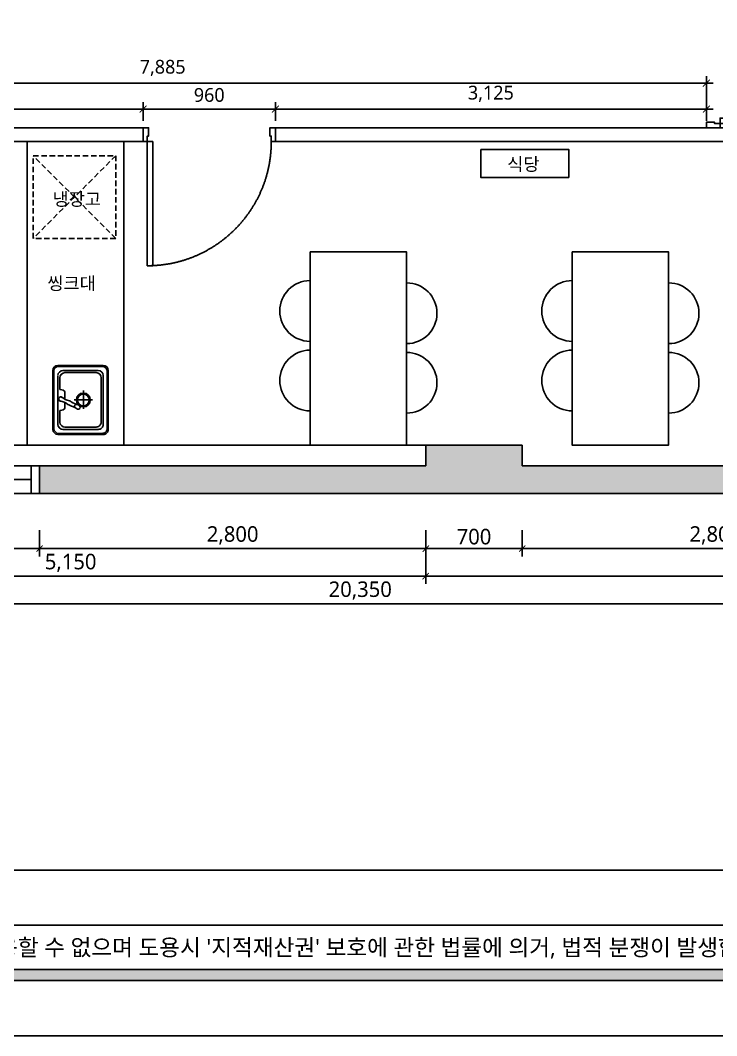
# Model space of a CAD drawing. Header units: metres. Extents: x 11578468 to 47831421, y -58341524 to -14256839.
# Drawn here: x 23953888 to 23958938, y -29149683 to -29142324 of the extents above; entities that cross this region are included whole.
import ezdxf
from ezdxf.enums import TextEntityAlignment as Align

# ---------------------------------------------------------------- set-up
doc = ezdxf.new("R2010")
doc.units = ezdxf.units.M
doc.header["$LTSCALE"] = 50
doc.header["$MEASUREMENT"] = 0
doc.linetypes.add('CENTER2', pattern=[28.575, 19.05, -3.175, 3.175, -3.175])
doc.linetypes.add('DH-HID2', pattern=[1.2, 0.8, -0.4])
doc.layers.get('0').update_dxf_attribs({"linetype": 'CONTINUOUS'})
doc.layers.get('DEFPOINTS').update_dxf_attribs({"linetype": 'CONTINUOUS'})
for name, color, linetype in [('0-ELC TEXT', 7, 'CONTINUOUS'), ('04_FUR', 6, 'CONTINUOUS'), ('3.기호.계단선', 30, 'CONTINUOUS'), ('CO-FURB-DN', 9, 'CONTINUOUS'), ('FORM(YOURNAME)-1', 1, 'CONTINUOUS'), ('FORM(YOURNAME)-11', 1, 'CONTINUOUS'), ('FU-FURM', 251, 'DH-HID2'), ('S-DIM', 7, 'CONTINUOUS'), ('wall', 3, 'CONTINUOUS'), ('WIN', 4, 'CONTINUOUS'), ('家具', 251, 'CONTINUOUS')]:
    doc.layers.add(name, color=color, linetype=linetype)
doc.layers.add('DIM', color=7, linetype='CONTINUOUS', lineweight=15)
doc.layers.add('ha', color=8, linetype='CONTINUOUS', lineweight=5)
doc.styles.add('HY 울릉도 L', font='malgun.ttf')
doc.styles.add('N 맑은고딕', font='malgun.ttf')
doc.styles.add('YOURNAME', font='malgun.ttf')
doc.styles.add('맑은 고딕', font='malgun.ttf')
doc.dimstyles.new('JJ IN 45', dxfattribs={"dimscale": 45, "dimtxt": 2.5, "dimasz": 1, "dimexe": 1.25, "dimexo": 1.5, "dimtad": 1, "dimdec": 6, "dimlunit": 6, "dimtxsty": 'N 맑은고딕', "dimblk": 'ARCHTICK', "dimcen": 2.5, "dimclrd": 256, "dimclre": 256, "dimclrt": 256, "dimadec": 0, "dimazin": 0, "dimtfac": 1, "dimtdec": 6, "dimtix": 1, "dimtmove": 0, "dimatfit": 3, "dimldrblk": 'ARCHTICK', "dimfxl": 1, "dimarcsym": 0})
doc.dimstyles.new('사본 50', dxfattribs={"dimscale": 50, "dimtxt": 2, "dimasz": 1, "dimexe": 1, "dimexo": 1, "dimgap": 1, "dimtad": 1, "dimdec": 0, "dimrnd": 0.05, "dimdsep": 46, "dimlunit": 6, "dimtxsty": 'HY 울릉도 L', "dimblk": 'ARCHTICK', "dimcen": 2.5, "dimdle": 1, "dimclrd": 133, "dimclre": 133, "dimclrt": 30, "dimadec": 0, "dimazin": 0, "dimtfac": 1, "dimtdec": 0, "dimtix": 1, "dimtmove": 2, "dimatfit": 3, "dimldrblk": 'ARCHTICK', "dimfxl": 1, "dimlwd": -1, "dimlwe": -1, "dimarcsym": 0})

# ---------------------------------------------------------------- blocks, each defined once
blk = doc.blocks.new('FORM-ELEVATION')
at = {"layer": 'FORM(YOURNAME)-11'}
h = blk.add_hatch(color=256, dxfattribs=at)
h.dxf.hatch_style = 1
h.paths.add_polyline_path([(-10309, 35708), (71691, 35708), (71691, 35508), (-10309, 35508)])
h.paths.add_polyline_path([(-10309, -21492), (71691, -21492), (71691, -21692), (-10309, -21692)])
at = {"layer": 'DEFPOINTS', "color": 158}
blk.add_line((62481, -20692), (-10309, -20692), dxfattribs=at)
blk.add_lwpolyline([(-10309, -21692), (71691, -21692), (71691, 35708), (-10309, 35708)], close=True, dxfattribs=at)
at = {"layer": 'DEFPOINTS'}
blk.add_lwpolyline([(-8309, 33708), (61071, 33708), (61071, -19692), (-8309, -19692)], close=True, dxfattribs=at)
at = {"layer": 'FORM(YOURNAME)-11', "color": 250}
blk.add_lwpolyline([(-11309, -22692), (72691, -22692), (72691, 36708), (-11309, 36708)], close=True, dxfattribs=at)
at = {"layer": 'FORM(YOURNAME)-11'}
blk.add_lwpolyline([(-10309, -21492), (71691, -21492), (71691, -21692), (-10309, -21692)], close=True, dxfattribs=at)
at = {"layer": 'FORM(YOURNAME)-11', "color": 1, "style": 'YOURNAME'}
blk.add_text("- 본 도서는 어떠한 경우에도 무단으로 도용할 수 없으며 도용시 '지적재산권' 보호에 관한 법률에 의거, 법적 분쟁이 발생합니다.  또한 본 도서에 관한 모든 저작권은 당사에 있습니다. -", height=300, dxfattribs=at).set_placement((28146, -21092), align=Align.MIDDLE_CENTER)
at = {"layer": 'FORM(YOURNAME)-11', "color": 3, "style": 'YOURNAME'}
for tag, height, p in [('1', 451, (71041, -1219)), ('2', 451, (71041, -1863)), ('3', 451, (71041, -3150)), ('4', 451, (71041, -5081)), ('5', 515, (71041, -7398)), ('6', 515, (71041, -9650)), ('7', 515, (71041, -11903)), ('8', 515, (71041, -14155)), ('9', 515, (71041, -16408)), ('10', 515, (66791, -18596)), ('11', 515, (71041, -18660)), ('12', 515, (66791, -20848)), ('13', 515, (71041, -20848))]:
    blk.add_attdef(tag, text='', height=height, dxfattribs=at).set_placement(p, align=Align.MIDDLE_RIGHT)
blk = doc.blocks.new('*U1959')
at = {"layer": 'WIN', "linetype": 'Continuous'}
blk.add_line((60, 100), (1090, 100), dxfattribs=at)
for points in [[(0, 0), (1150, 0), (1150, 200), (0, 200)], [(0, 0), (60, 0), (60, 200), (0, 200)], [(1150, 0), (1090, 0), (1090, 200), (1150, 200)]]:
    blk.add_lwpolyline(points, close=True, dxfattribs=at)
blk = doc.blocks.new('_ArchTick')
at = {"color": 0, "linetype": 'ByBlock', "const_width": 0.15}
blk.add_lwpolyline([(-0.5, -0.5), (0.5, 0.5)], dxfattribs=at)
blk = doc.blocks.new('*D372')
at = {"layer": 'DEFPOINTS', "color": 0, "transparency": 16777216}
for p in [(23732052, -29144857), (23733202, -29144857), (23733202, -29145057)]:
    blk.add_point(p, dxfattribs=at)
at = {"layer": 'DIM', "lineweight": -2, "transparency": 16777216}
for p, q in [((23732052, -29144924.5), (23732052, -29145113.2)), ((23733202, -29144924.5), (23733202, -29145113.2)), ((23732052, -29145057), (23733202, -29145057))]:
    blk.add_line(p, q, dxfattribs=at)
at = {"layer": 'DIM', "lineweight": -2, "transparency": 16777216, "xscale": 45, "yscale": 45, "zscale": 45, "rotation": 180}
blk.add_blockref('_ArchTick', (23732052, -29145057), dxfattribs=at)
at = {"layer": 'DIM', "lineweight": -2, "transparency": 16777216, "xscale": 45, "yscale": 45, "zscale": 45}
blk.add_blockref('_ArchTick', (23733202, -29145057), dxfattribs=at)
at = {"layer": 'DIM', "transparency": 16777216, "insert": (23732627, -29144961), "char_height": 112.5, "attachment_point": 5, "style": 'N 맑은고딕'}
blk.add_mtext('1,150', dxfattribs=at)
blk = doc.blocks.new('*D373')
at = {"layer": 'DEFPOINTS', "color": 0, "transparency": 16777216}
for p in [(23733202, -29144857), (23736002, -29144857), (23736002, -29145057)]:
    blk.add_point(p, dxfattribs=at)
at = {"layer": 'DIM', "lineweight": -2, "transparency": 16777216}
for p, q in [((23733202, -29144924.5), (23733202, -29145113.2)), ((23736002, -29144924.5), (23736002, -29145113.2)), ((23733202, -29145057), (23736002, -29145057))]:
    blk.add_line(p, q, dxfattribs=at)
at = {"layer": 'DIM', "lineweight": -2, "transparency": 16777216, "xscale": 45, "yscale": 45, "zscale": 45, "rotation": 180}
blk.add_blockref('_ArchTick', (23733202, -29145057), dxfattribs=at)
at = {"layer": 'DIM', "lineweight": -2, "transparency": 16777216, "xscale": 45, "yscale": 45, "zscale": 45}
blk.add_blockref('_ArchTick', (23736002, -29145057), dxfattribs=at)
at = {"layer": 'DIM', "transparency": 16777216, "insert": (23734602, -29144961.3), "char_height": 112.5, "attachment_point": 5, "style": 'N 맑은고딕'}
blk.add_mtext('2,800', dxfattribs=at)
blk = doc.blocks.new('*D374')
at = {"layer": 'DEFPOINTS', "color": 0, "transparency": 16777216}
for p in [(23736002, -29144857), (23736702, -29144857), (23736702, -29145057)]:
    blk.add_point(p, dxfattribs=at)
at = {"layer": 'DIM', "lineweight": -2, "transparency": 16777216}
for p, q in [((23736002, -29144924.5), (23736002, -29145113.2)), ((23736702, -29144924.5), (23736702, -29145113.2)), ((23736002, -29145057), (23736702, -29145057))]:
    blk.add_line(p, q, dxfattribs=at)
at = {"layer": 'DIM', "lineweight": -2, "transparency": 16777216, "xscale": 45, "yscale": 45, "zscale": 45, "rotation": 180}
blk.add_blockref('_ArchTick', (23736002, -29145057), dxfattribs=at)
at = {"layer": 'DIM', "lineweight": -2, "transparency": 16777216, "xscale": 45, "yscale": 45, "zscale": 45}
blk.add_blockref('_ArchTick', (23736702, -29145057), dxfattribs=at)
at = {"layer": 'DIM', "transparency": 16777216, "insert": (23736352, -29144970.8), "char_height": 112.5, "attachment_point": 5, "style": 'N 맑은고딕'}
blk.add_mtext('700', dxfattribs=at)
blk = doc.blocks.new('*D375')
at = {"layer": 'DEFPOINTS', "color": 0, "transparency": 16777216}
for p in [(23736702, -29144857), (23739502, -29144857), (23739502, -29145057)]:
    blk.add_point(p, dxfattribs=at)
at = {"layer": 'DIM', "lineweight": -2, "transparency": 16777216}
for p, q in [((23736702, -29144924.5), (23736702, -29145113.2)), ((23739502, -29144924.5), (23739502, -29145113.2)), ((23736702, -29145057), (23739502, -29145057))]:
    blk.add_line(p, q, dxfattribs=at)
at = {"layer": 'DIM', "lineweight": -2, "transparency": 16777216, "xscale": 45, "yscale": 45, "zscale": 45, "rotation": 180}
blk.add_blockref('_ArchTick', (23736702, -29145057), dxfattribs=at)
at = {"layer": 'DIM', "lineweight": -2, "transparency": 16777216, "xscale": 45, "yscale": 45, "zscale": 45}
blk.add_blockref('_ArchTick', (23739502, -29145057), dxfattribs=at)
at = {"layer": 'DIM', "transparency": 16777216, "insert": (23738102, -29144961.3), "char_height": 112.5, "attachment_point": 5, "style": 'N 맑은고딕'}
blk.add_mtext('2,800', dxfattribs=at)
blk = doc.blocks.new('*D381')
at = {"layer": 'DEFPOINTS', "color": 0, "transparency": 16777216}
for p in [(23730852, -29144857), (23736002, -29144857), (23736002, -29145257)]:
    blk.add_point(p, dxfattribs=at)
at = {"layer": 'DIM', "lineweight": -2, "transparency": 16777216}
for p, q in [((23730852, -29144924.5), (23730852, -29145313.2)), ((23736002, -29144924.5), (23736002, -29145313.2)), ((23730852, -29145257), (23736002, -29145257))]:
    blk.add_line(p, q, dxfattribs=at)
at = {"layer": 'DIM', "lineweight": -2, "transparency": 16777216, "xscale": 45, "yscale": 45, "zscale": 45, "rotation": 180}
blk.add_blockref('_ArchTick', (23730852, -29145257), dxfattribs=at)
at = {"layer": 'DIM', "lineweight": -2, "transparency": 16777216, "xscale": 45, "yscale": 45, "zscale": 45}
blk.add_blockref('_ArchTick', (23736002, -29145257), dxfattribs=at)
at = {"layer": 'DIM', "transparency": 16777216, "insert": (23733427, -29145161), "char_height": 112.5, "attachment_point": 5, "style": 'N 맑은고딕'}
blk.add_mtext('5,150', dxfattribs=at)
blk = doc.blocks.new('*D382')
at = {"layer": 'DEFPOINTS', "color": 0, "transparency": 16777216}
for p in [(23736002, -29144857), (23744002, -29144857), (23744002, -29145257)]:
    blk.add_point(p, dxfattribs=at)
at = {"layer": 'DIM', "lineweight": -2, "transparency": 16777216}
for p, q in [((23736002, -29144924.5), (23736002, -29145313.2)), ((23744002, -29144924.5), (23744002, -29145313.2)), ((23736002, -29145257), (23744002, -29145257))]:
    blk.add_line(p, q, dxfattribs=at)
at = {"layer": 'DIM', "lineweight": -2, "transparency": 16777216, "xscale": 45, "yscale": 45, "zscale": 45, "rotation": 180}
blk.add_blockref('_ArchTick', (23736002, -29145257), dxfattribs=at)
at = {"layer": 'DIM', "lineweight": -2, "transparency": 16777216, "xscale": 45, "yscale": 45, "zscale": 45}
blk.add_blockref('_ArchTick', (23744002, -29145257), dxfattribs=at)
at = {"layer": 'DIM', "transparency": 16777216, "insert": (23740002, -29145161.3), "char_height": 112.5, "attachment_point": 5, "style": 'N 맑은고딕'}
blk.add_mtext('8,000', dxfattribs=at)
blk = doc.blocks.new('*D384')
at = {"layer": 'DEFPOINTS', "color": 0, "transparency": 16777216}
for p in [(23725352, -29144857), (23745702, -29144857), (23745702, -29145457)]:
    blk.add_point(p, dxfattribs=at)
at = {"layer": 'DIM', "lineweight": -2, "transparency": 16777216}
for p, q in [((23725352, -29144924.5), (23725352, -29145513.2)), ((23745702, -29144924.5), (23745702, -29145513.2)), ((23725352, -29145457), (23745702, -29145457))]:
    blk.add_line(p, q, dxfattribs=at)
at = {"layer": 'DIM', "lineweight": -2, "transparency": 16777216, "xscale": 45, "yscale": 45, "zscale": 45, "rotation": 180}
blk.add_blockref('_ArchTick', (23725352, -29145457), dxfattribs=at)
at = {"layer": 'DIM', "lineweight": -2, "transparency": 16777216, "xscale": 45, "yscale": 45, "zscale": 45}
blk.add_blockref('_ArchTick', (23745702, -29145457), dxfattribs=at)
at = {"layer": 'DIM', "transparency": 16777216, "insert": (23735527, -29145361.3), "char_height": 112.5, "attachment_point": 5, "style": 'N 맑은고딕'}
blk.add_mtext('20,350', dxfattribs=at)
blk = doc.blocks.new('*U1345')
at = {"layer": 'WIN', "linetype": 'Continuous', "transparency": 33554687}
for points in [[(30, 1100), (30, 200), (70, 200), (70, 1100)], [(0, 200), (0, 100), (40, 100), (40, 160), (30, 160), (30, 200)], [(960, 200), (960, 100), (920, 100), (920, 160), (930, 160), (930, 200)]]:
    blk.add_lwpolyline(points, close=True, dxfattribs=at)
at = {"layer": 'WIN', "linetype": 'CENTER2', "ltscale": 20, "transparency": 33554687}
blk.add_arc((30, 200), 900, 0, 90, dxfattribs=at)
blk = doc.blocks.new('FB-021')
at = {"layer": 'CO-FURB-DN', "color": 8}
for p, q in [((-191.9, 399.9), (191.9, 399.9)), ((-224.8, 71.3), (-224.8, 367.1)), ((-191.9, 334.2), (-191.9, 104.2)), ((-154.4, 367.1), (159, 367.1)), ((191.9, 334.2), (191.9, 104.2)), ((224.8, 367.1), (224.8, 71.3)), ((159, 71.3), (-159, 71.3)), ((191.9, 38.5), (-191.9, 38.5))]:
    blk.add_line(p, q, dxfattribs=at)
at = {"layer": 'CO-FURB-DN', "color": 251}
for p, q in [((-218.2, 77.9), (-218.2, 367.1)), ((-191.9, 393.4), (185.3, 393.4)), ((-69, 353.9), (-145.9, 353.9)), ((-69, 353.9), (-65.7, 340.8)), ((69, 353.9), (65.7, 340.8)), ((69, 353.9), (145.9, 353.9)), ((218.2, 360.5), (218.2, 77.9)), ((-178.2, 321.4), (-178.2, 117.7)), ((-4.6, 321.1), (-46.6, 321.1)), ((46, 321.1), (17.8, 321.1)), ((176.9, 321.4), (176.9, 117.7)), ((-60.8, 200.6), (58.4, 200.6)), ((-1.2, 260.3), (-1.2, 141)), ((145.9, 84.5), (-145.3, 84.5)), ((185.3, 45.1), (-185.3, 45.1))]:
    blk.add_line(p, q, dxfattribs=at)
for radius in [45.4, 38.8]:
    blk.add_circle((0.1, 201.3), radius, dxfattribs=at)
at = {"layer": 'CO-FURB-DN', "color": 8}
for centre, radius, start, end in [((-191.9, 367.1), 32.9, 90, 180), ((191.9, 367.1), 32.9, 0, 90), ((-159, 334.2), 32.9, 90, 180), ((-6, 348.4), 13.8, 359.24513, 229.30547), ((-119.1, 263.4), 128.1, 13.13942, 38.58818), ((132.5, 377.7), 128.1, 190.55529, 216.41371), ((159, 334.2), 32.9, 0, 90), ((39.3, 300.3), 34.6, 193.13942, 216.32134), ((-91.8, 204), 128.1, 14.79799, 36.32134), ((1.6, 281.1), 34.6, 16.55093, 36.41371), ((213.9, 344.2), 186.9, 196.55093, 214.00557), ((41.3, 245.1), 13.8, 58.14565, 163.3853), ((45.8, 235.4), 13.8, 174.46116, 18.12318), ((-191.9, 71.3), 32.9, 180, 270), ((-159, 104.2), 32.9, 180, 270), ((159, 104.2), 32.9, 270, 0), ((191.9, 71.3), 32.9, 270, 0)]:
    blk.add_arc(centre, radius, start, end, dxfattribs=at)
at = {"layer": 'CO-FURB-DN', "color": 251}
for centre, radius, start, end in [((-191.9, 367.1), 26.3, 90, 180), ((-145.3, 321.1), 32.9, 90, 180), ((-46, 340.8), 19.7, 180, 270), ((46, 340.8), 19.7, 270, 0), ((144, 321.1), 32.9, 0, 90), ((185.3, 360.5), 32.9, 0, 90), ((-185.3, 77.9), 32.9, 180, 270), ((-144.7, 118), 33.5, 180.4305, 268.96063), ((144, 117.7), 32.9, 270, 0), ((185.3, 77.9), 32.9, 270, 0)]:
    blk.add_arc(centre, radius, start, end, dxfattribs=at)
blk = doc.blocks.new('*D1424')
at = {"layer": 'DEFPOINTS', "color": 0, "ltscale": 10, "transparency": 16777216}
for p in [(23954778.4, -29142967.5), (23952538.4, -29143103), (23954778.4, -29143103)]:
    blk.add_point(p, dxfattribs=at)
at = {"layer": 'S-DIM', "color": 133, "ltscale": 10, "transparency": 16777216}
for p, q in [((23952538.4, -29143053), (23952538.4, -29142917.5)), ((23954778.4, -29143053), (23954778.4, -29142917.5)), ((23952488.4, -29142967.5), (23954828.4, -29142967.5))]:
    blk.add_line(p, q, dxfattribs=at)
at = {"layer": 'S-DIM', "color": 133, "ltscale": 10, "transparency": 16777216, "xscale": 50, "yscale": 50, "zscale": 50, "rotation": 180}
blk.add_blockref('_ArchTick', (23952538.4, -29142967.5), dxfattribs=at)
at = {"layer": 'S-DIM', "color": 133, "ltscale": 10, "transparency": 16777216, "xscale": 50, "yscale": 50, "zscale": 50}
blk.add_blockref('_ArchTick', (23954778.4, -29142967.5), dxfattribs=at)
at = {"layer": 'S-DIM', "color": 30, "ltscale": 10, "transparency": 16777216, "insert": (23953658.4, -29142857.4), "char_height": 100, "attachment_point": 5, "style": 'HY 울릉도 L'}
blk.add_mtext('2,240', dxfattribs=at)
blk = doc.blocks.new('*D1425')
at = {"layer": 'DEFPOINTS', "color": 0, "ltscale": 10, "transparency": 16777216}
for p in [(23955738.4, -29142967.5), (23954778.4, -29143103), (23955738.4, -29143103)]:
    blk.add_point(p, dxfattribs=at)
at = {"layer": 'S-DIM', "color": 133, "ltscale": 10, "transparency": 16777216}
for p, q in [((23954778.4, -29143053), (23954778.4, -29142917.5)), ((23955738.4, -29143053), (23955738.4, -29142917.5)), ((23954728.4, -29142967.5), (23955788.4, -29142967.5))]:
    blk.add_line(p, q, dxfattribs=at)
at = {"layer": 'S-DIM', "color": 133, "ltscale": 10, "transparency": 16777216, "xscale": 50, "yscale": 50, "zscale": 50, "rotation": 180}
blk.add_blockref('_ArchTick', (23954778.4, -29142967.5), dxfattribs=at)
at = {"layer": 'S-DIM', "color": 133, "ltscale": 10, "transparency": 16777216, "xscale": 50, "yscale": 50, "zscale": 50}
blk.add_blockref('_ArchTick', (23955738.4, -29142967.5), dxfattribs=at)
at = {"layer": 'S-DIM', "color": 30, "ltscale": 10, "transparency": 16777216, "insert": (23955258.4, -29142865.8), "char_height": 100, "attachment_point": 5, "style": 'HY 울릉도 L'}
blk.add_mtext('960', dxfattribs=at)
blk = doc.blocks.new('*D1426')
at = {"layer": 'DEFPOINTS', "color": 0, "ltscale": 10, "transparency": 16777216}
for p in [(23958863.2, -29142967.5), (23955738.4, -29143103), (23958863.2, -29143103)]:
    blk.add_point(p, dxfattribs=at)
at = {"layer": 'S-DIM', "color": 133, "ltscale": 10, "transparency": 16777216}
for p, q in [((23955738.4, -29143053), (23955738.4, -29142917.5)), ((23958863.2, -29143053), (23958863.2, -29142917.5)), ((23955688.4, -29142967.5), (23958913.2, -29142967.5))]:
    blk.add_line(p, q, dxfattribs=at)
at = {"layer": 'S-DIM', "color": 133, "ltscale": 10, "transparency": 16777216, "xscale": 50, "yscale": 50, "zscale": 50, "rotation": 180}
blk.add_blockref('_ArchTick', (23955738.4, -29142967.5), dxfattribs=at)
at = {"layer": 'S-DIM', "color": 133, "ltscale": 10, "transparency": 16777216, "xscale": 50, "yscale": 50, "zscale": 50}
blk.add_blockref('_ArchTick', (23958863.2, -29142967.5), dxfattribs=at)
at = {"layer": 'S-DIM', "color": 30, "ltscale": 10, "transparency": 16777216, "insert": (23957300.8, -29142857.2), "char_height": 100, "attachment_point": 5, "style": 'HY 울릉도 L'}
blk.add_mtext('3,125', dxfattribs=at)
blk = doc.blocks.new('*D1427')
at = {"layer": 'DEFPOINTS', "color": 0, "ltscale": 10, "transparency": 16777216}
for p in [(23958863.2, -29142780), (23950978.4, -29143103), (23958863.2, -29143103)]:
    blk.add_point(p, dxfattribs=at)
at = {"layer": 'S-DIM', "color": 133, "ltscale": 10, "transparency": 16777216}
for p, q in [((23950978.4, -29143053), (23950978.4, -29142730)), ((23958863.2, -29143053), (23958863.2, -29142730)), ((23950928.4, -29142780), (23958913.2, -29142780))]:
    blk.add_line(p, q, dxfattribs=at)
at = {"layer": 'S-DIM', "color": 133, "ltscale": 10, "transparency": 16777216, "xscale": 50, "yscale": 50, "zscale": 50, "rotation": 180}
blk.add_blockref('_ArchTick', (23950978.4, -29142780), dxfattribs=at)
at = {"layer": 'S-DIM', "color": 133, "ltscale": 10, "transparency": 16777216, "xscale": 50, "yscale": 50, "zscale": 50}
blk.add_blockref('_ArchTick', (23958863.2, -29142780), dxfattribs=at)
at = {"layer": 'S-DIM', "color": 30, "ltscale": 10, "transparency": 16777216, "insert": (23954920.8, -29142669.9), "char_height": 100, "attachment_point": 5, "style": 'HY 울릉도 L'}
blk.add_mtext('7,885', dxfattribs=at)
blk = doc.blocks.new('sdagdgds')
at = {"layer": 'ha', "transparency": 33554687}
h = blk.add_hatch(color=256, dxfattribs=at)
h.dxf.hatch_style = 1
h.paths.add_polyline_path([(23725502, -29128457), (23728302, -29128457), (23728302, -29132607), (23728502, -29132607), (23728502, -29128257), (23728302, -29128257), (23725302, -29128257), (23725302, -29132557), (23725502, -29132557)])
h.paths.add_polyline_path([(23728502, -29133657), (23728302, -29133657), (23728302, -29133757), (23725502, -29133757), (23725502, -29133657), (23725302, -29133657), (23725302, -29133757), (23724848.0976572, -29133757), (23724752, -29133757), (23724752, -29136507), (23725152, -29136507), (23725152, -29137657), (23725352, -29137657), (23725352, -29137507), (23727752, -29137507), (23727952, -29137507), (23727952, -29137307), (23725352, -29137307), (23725352, -29136507), (23727052, -29136507), (23727052, -29136707), (23727252, -29136707), (23727252, -29136507), (23727252, -29135757), (23727252, -29135707), (23727052, -29135707), (23727052, -29135757), (23727052, -29136307), (23725352, -29136307), (23724952, -29136307), (23724952, -29133957), (23727052, -29133957), (23727052, -29134507), (23727252, -29134507), (23727252, -29133957), (23728502, -29133957)])
h.paths.add_polyline_path([(23727952, -29138607), (23727752, -29138607), (23727752, -29139637), (23725352, -29139637), (23725352, -29139457), (23725152, -29139457), (23725152, -29140057), (23725352, -29140057), (23725352, -29139837), (23727752, -29139837), (23727752, -29139907), (23727952, -29139907), (23727952, -29139837)])
h.paths.add_polyline_path([(23727952, -29141007), (23727752, -29141007), (23727752, -29142007), (23725352, -29142007), (23725352, -29141857), (23725152, -29141857), (23725152, -29144557), (23725652, -29144557), (23725652, -29144657), (23729552, -29144657), (23729552, -29144457), (23725852, -29144457), (23725852, -29144357), (23725352, -29144357), (23725352, -29142207), (23727952, -29142207)])
h.paths.add_polyline_path([(23731552, -29144307), (23730852, -29144307), (23730852, -29144457), (23730732, -29144457), (23730732, -29144657), (23732052, -29144657), (23732052, -29144457), (23731552, -29144457)])
h.paths.add_polyline_path([(23739502, -29144457), (23736702, -29144457), (23736702, -29144307), (23736002, -29144307), (23736002, -29144457), (23733202, -29144457), (23733202, -29144657), (23739502, -29144657)])
h.paths.add_polyline_path([(23745902, -29143307), (23745702, -29143307), (23745702, -29144457), (23744702, -29144457), (23744702, -29144307), (23744002, -29144307), (23744002, -29144457), (23743102, -29144457), (23743102, -29144657), (23745902, -29144657)])
h.paths.add_polyline_path([(23745902, -29133157), (23745702, -29133157), (23745702, -29139657), (23745902, -29139657)])
h.paths.add_polyline_path([(23745902, -29140857), (23745702, -29140857), (23745702, -29142157), (23745902, -29142157)])
h.paths.add_polyline_path([(23744602, -29136307), (23743902, -29136307), (23743902, -29136657), (23744602, -29136657)])
h.paths.add_polyline_path([(23736702, -29136307), (23736002, -29136307), (23736002, -29136657), (23736702, -29136657)])
h.paths.add_polyline_path([(23731602, -29136307), (23730902, -29136307), (23730902, -29136657), (23731602, -29136657)])
h.paths.add_polyline_path([(23745902, -29130707), (23745702, -29130707), (23745702, -29131957), (23745902, -29131957)])
h.paths.add_polyline_path([(23745902, -29128257), (23743802, -29128257), (23743802, -29128457), (23743802, -29128707), (23744502, -29128707), (23744502, -29128457), (23745702, -29128457), (23745702, -29129607), (23745902, -29129607)])
h.paths.add_polyline_path([(23731602, -29128457), (23731602, -29128257), (23730902, -29128257), (23730902, -29130107), (23731102, -29130107), (23731102, -29128707), (23731602, -29128707)])
h.paths.add_polyline_path([(23736702, -29128257), (23736002, -29128257), (23736002, -29128457), (23736002, -29128707), (23736702, -29128707), (23736702, -29128457)])
at = {"layer": 'wall'}
for p, q in [((23736002, -29144457), (23736002, -29144307)), ((23736002, -29144307), (23736702, -29144307)), ((23736702, -29144307), (23736702, -29144457)), ((23736002, -29144457), (23733202, -29144457)), ((23733202, -29144457), (23733202, -29144657)), ((23739502, -29144457), (23736702, -29144457)), ((23739502, -29144657), (23733202, -29144657))]:
    blk.add_line(p, q, dxfattribs=at)
at = {"layer": 'WIN', "linetype": 'Continuous'}
blk.add_blockref('*U1959', (23732052, -29144657), dxfattribs=at)
at = {"layer": 'DIM'}
for base, p1, p2, picture, middle in [((23745702, -29145457), (23725352, -29144857), (23745702, -29144857), '*D384', (23735527, -29145361.3138586991)), ((23736002, -29145257), (23730852, -29144857), (23736002, -29144857), '*D381', (23733427, -29145161.0081521794)), ((23733202, -29145057), (23732052, -29144857), (23733202, -29144857), '*D372', (23732627, -29144961.0081521794)), ((23736002, -29145057), (23733202, -29144857), (23736002, -29144857), '*D373', (23734602, -29144961.3138586991)), ((23736702, -29145057), (23736002, -29144857), (23736702, -29144857), '*D374', (23736352, -29144970.7525475509)), ((23744002, -29145257), (23736002, -29144857), (23744002, -29144857), '*D382', (23740002, -29145161.3138586991)), ((23739502, -29145057), (23736702, -29144857), (23739502, -29144857), '*D375', (23738102, -29144961.3138586991))]:
    dim = blk.add_linear_dim(base=base, p1=p1, p2=p2, dimstyle='JJ IN 45', dxfattribs=at)
    dim.commit()
    dim.dimension.update_dxf_attribs({"geometry": picture, "text_midpoint": middle})

msp = doc.modelspace()

# ---------------------------------------------------------------- linework, layer by layer
at = {"layer": '0-ELC TEXT'}
msp.add_lwpolyline([(23957227.2, -29143259.8), (23957865.8, -29143259.8), (23957865.8, -29143462.3), (23957227.2, -29143462.3)], close=True, dxfattribs=at)
at = {"layer": '04_FUR'}
msp.add_lwpolyline([(23953938.4, -29143203), (23954638.4, -29143203), (23954638.4, -29145403), (23953938.4, -29145403)], close=True, dxfattribs=at)
at = {"layer": 'FU-FURM'}
for p, q in [((23954581.1, -29143905.5), (23953981.1, -29143305.5)), ((23954581.1, -29143305.5), (23953981.1, -29143905.5))]:
    msp.add_line(p, q, dxfattribs=at)
msp.add_lwpolyline([(23953981.1, -29143305.5), (23954581.1, -29143305.5), (23954581.1, -29143905.5), (23953981.1, -29143905.5)], close=True, dxfattribs=at)
at = {"layer": 'wall', "ltscale": 10}
for p, q in [((23958863.2, -29143063), (23958863.2, -29143103)), ((23952498.4, -29143103), (23953938.4, -29143103)), ((23953938.4, -29143103), (23954778.4, -29143103)), ((23953938.4, -29143103), (23954818.4, -29143103)), ((23954778.4, -29143103), (23954778.4, -29143203)), ((23955698.4, -29143103), (23961589.8, -29143103)), ((23955738.4, -29143103), (23955738.4, -29143203)), ((23952468.4, -29143203), (23953938.4, -29143203)), ((23953938.4, -29143203), (23954548.4, -29143203)), ((23953938.4, -29143203), (23953938.4, -29145403)), ((23954638.4, -29143203), (23954848.4, -29143203)), ((23955708.4, -29143203), (23963928.4, -29143203)), ((23955978.4, -29145403), (23951678.4, -29145403)), ((23956828.4, -29145403), (23954778.4, -29145403)), ((23954378.4, -29145553), (23952378.4, -29145553)), ((23954378.4, -29145553), (23952378.4, -29145553)), ((23956828.4, -29145553), (23954378.4, -29145553)), ((23958528.4, -29145553), (23957528.4, -29145553)), ((23962678.4, -29145553), (23958528.4, -29145553))]:
    msp.add_line(p, q, dxfattribs=at)
msp.add_lwpolyline([(23961378.4, -29145553), (23957528.4, -29145553)], dxfattribs=at)
at = {"layer": '家具', "color": 251, "true_color": 0x636466}
for points in [[(23955989.8, -29144003), (23956689.8, -29144003), (23956689.8, -29145403), (23955989.8, -29145403)], [(23957889.8, -29144003), (23958589.8, -29144003), (23958589.8, -29145403), (23957889.8, -29145403)]]:
    msp.add_lwpolyline(points, close=True, dxfattribs=at)
for centre, start, end in [((23955989.8, -29144430.9), 90, 270), ((23956689.8, -29144447.4), 270, 90), ((23957889.8, -29144430.9), 90, 270), ((23958589.8, -29144447.4), 270, 90), ((23955989.8, -29144934.7), 90, 270), ((23956689.8, -29144951.2), 270, 90), ((23957889.8, -29144934.7), 90, 270), ((23958589.8, -29144951.2), 270, 90)]:
    msp.add_arc(centre, 220, start, end, dxfattribs=at)

# ---------------------------------------------------------------- block references
at = {"xscale": -1.111111111109494, "yscale": 1.111111111109494, "zscale": 1.111111111111111, "rotation": 89.99999999758289}
msp.add_blockref('FB-021', (23954569.1, -29145075.8), dxfattribs=at)
at = {"layer": '3.기호.계단선'}
msp.add_blockref('sdagdgds', (220826.4, -1096), dxfattribs=at)
at = {"layer": 'FORM(YOURNAME)-1', "xscale": 0.4, "yscale": 0.4, "zscale": 0.4}
msp.add_blockref('FORM-ELEVATION', (23945800.8, -29140606.3), dxfattribs=at)
at = {"layer": 'WIN', "linetype": 'Continuous', "xscale": -1}
for p, rotation in [((23958763.2, -29143103), 270), ((23954778.4, -29143003), 180)]:
    msp.add_blockref('*U1345', p, dxfattribs=dict(at, rotation=rotation))

# ---------------------------------------------------------------- texts
at = {"layer": '0-ELC TEXT', "style": '맑은 고딕'}
for s, p in [('식당', (23957418.9, -29143414)), ('씽크대', (23954085, -29144277.2))]:
    msp.add_text(s, height=93.33, dxfattribs=at).set_placement(p)
msp.add_text('냉장고', height=93.33, rotation=360, dxfattribs=at).set_placement((23954298, -29143620.7), align=Align.MIDDLE_CENTER)

# ---------------------------------------------------------------- dimensions: what is measured, and where the dimension line sits
at = {"layer": 'S-DIM', "ltscale": 10}
for base, p1, p2, picture, middle in [((23958863.2, -29142780), (23950978.4, -29143103), (23958863.2, -29143103), '*D1427', (23954920.8, -29142669.9)), ((23954778.4, -29142967.5), (23952538.4, -29143103), (23954778.4, -29143103), '*D1424', (23953658.4, -29142857.4)), ((23955738.4, -29142967.5), (23954778.4, -29143103), (23955738.4, -29143103), '*D1425', (23955258.4, -29142865.8)), ((23958863.2, -29142967.5), (23955738.4, -29143103), (23958863.2, -29143103), '*D1426', (23957300.8, -29142857.2))]:
    dim = msp.add_linear_dim(base=base, p1=p1, p2=p2, dimstyle='사본 50', dxfattribs=at)
    dim.commit()
    dim.dimension.update_dxf_attribs({"geometry": picture, "text_midpoint": middle})

doc.saveas('drawing.dxf')
